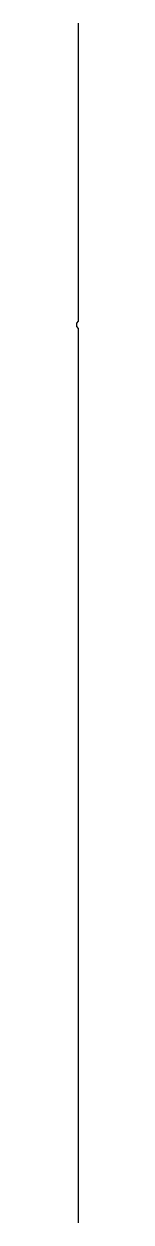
# Model space of a CAD drawing. Extents: x 11 to 695, y 10 to 490.
# Drawn here: x 11.5 to 11.7, y 130 to 250 of the extents above; entities that cross this region are included whole.
import ezdxf

# ---------------------------------------------------------------- set-up
doc = ezdxf.new("R2010")
doc.units = 0

msp = doc.modelspace()

# ---------------------------------------------------------------- linework, layer by layer
at = {"layer": 'contour_0'}
for p, q in [((11.66, 250.09), (11.66, 249.91)), ((11.66, 249.91), (11.66, 249.73)), ((11.66, 249.73), (11.66, 249.56)), ((11.66, 249.56), (11.66, 249.38)), ((11.66, 249.38), (11.66, 249.2)), ((11.66, 249.2), (11.66, 249.03)), ((11.66, 249.03), (11.66, 248.85)), ((11.66, 248.85), (11.66, 248.67)), ((11.66, 248.67), (11.66, 248.5)), ((11.66, 248.5), (11.66, 248.32)), ((11.66, 248.32), (11.66, 248.14)), ((11.66, 248.14), (11.66, 247.97)), ((11.66, 247.97), (11.66, 247.79)), ((11.66, 247.79), (11.66, 247.61)), ((11.66, 247.61), (11.66, 247.44)), ((11.66, 247.44), (11.66, 247.26)), ((11.66, 247.26), (11.66, 247.08)), ((11.66, 247.08), (11.66, 246.91)), ((11.66, 246.91), (11.66, 246.73)), ((11.66, 246.73), (11.66, 246.55)), ((11.66, 246.55), (11.66, 246.38)), ((11.66, 246.38), (11.66, 246.2)), ((11.66, 246.2), (11.66, 246.02)), ((11.66, 246.02), (11.66, 245.85)), ((11.66, 245.85), (11.66, 245.67)), ((11.66, 245.67), (11.66, 245.49)), ((11.66, 245.49), (11.66, 245.32)), ((11.66, 245.32), (11.66, 245.14)), ((11.66, 245.14), (11.66, 244.96)), ((11.66, 244.96), (11.66, 244.79)), ((11.66, 244.79), (11.66, 244.61)), ((11.66, 244.61), (11.66, 244.43)), ((11.66, 244.43), (11.66, 244.26)), ((11.66, 244.26), (11.66, 244.08)), ((11.66, 244.08), (11.66, 243.9)), ((11.66, 243.9), (11.66, 243.73)), ((11.66, 243.73), (11.66, 243.55)), ((11.66, 243.55), (11.66, 243.37)), ((11.66, 243.37), (11.66, 243.2)), ((11.66, 243.2), (11.66, 243.02)), ((11.66, 243.02), (11.66, 242.84)), ((11.66, 242.84), (11.66, 242.67)), ((11.66, 242.67), (11.66, 242.49)), ((11.66, 242.49), (11.66, 242.31)), ((11.66, 242.31), (11.66, 242.14)), ((11.66, 242.14), (11.66, 241.96)), ((11.66, 241.96), (11.66, 241.78)), ((11.66, 241.78), (11.66, 241.6)), ((11.66, 241.6), (11.66, 241.43)), ((11.66, 241.43), (11.66, 241.25)), ((11.66, 241.25), (11.66, 241.07)), ((11.66, 241.07), (11.66, 240.9)), ((11.66, 240.9), (11.66, 240.72)), ((11.66, 240.72), (11.66, 240.54)), ((11.66, 240.54), (11.66, 240.37)), ((11.66, 240.37), (11.66, 240.19)), ((11.66, 240.19), (11.66, 240.01)), ((11.66, 240.01), (11.66, 239.84)), ((11.66, 239.84), (11.66, 239.66)), ((11.66, 239.66), (11.66, 239.48)), ((11.66, 239.48), (11.66, 239.31)), ((11.66, 239.31), (11.66, 239.13)), ((11.66, 239.13), (11.66, 238.95)), ((11.66, 238.95), (11.66, 238.78)), ((11.66, 238.78), (11.66, 238.6)), ((11.66, 238.6), (11.66, 238.42)), ((11.66, 238.42), (11.66, 238.25)), ((11.66, 238.25), (11.66, 238.07)), ((11.66, 238.07), (11.66, 237.89)), ((11.66, 237.89), (11.66, 237.72)), ((11.66, 237.72), (11.66, 237.54)), ((11.66, 237.54), (11.66, 237.36)), ((11.66, 237.36), (11.66, 237.19)), ((11.66, 237.19), (11.66, 237.01)), ((11.66, 237.01), (11.66, 236.83)), ((11.66, 236.83), (11.66, 236.66)), ((11.66, 236.66), (11.66, 236.48)), ((11.66, 236.48), (11.66, 236.3)), ((11.66, 236.3), (11.66, 236.13)), ((11.66, 236.13), (11.66, 235.95)), ((11.66, 235.95), (11.66, 235.77)), ((11.66, 235.77), (11.66, 235.6)), ((11.66, 235.6), (11.66, 235.42)), ((11.66, 235.42), (11.66, 235.24)), ((11.66, 235.24), (11.66, 235.07)), ((11.66, 235.07), (11.66, 234.89)), ((11.66, 234.89), (11.66, 234.71)), ((11.66, 234.71), (11.66, 234.54)), ((11.66, 234.54), (11.66, 234.36)), ((11.66, 234.36), (11.66, 234.18)), ((11.66, 234.18), (11.66, 234)), ((11.66, 234), (11.66, 233.83)), ((11.66, 233.83), (11.66, 233.65)), ((11.66, 233.65), (11.66, 233.47)), ((11.66, 233.47), (11.66, 233.3)), ((11.66, 233.3), (11.66, 233.12)), ((11.66, 233.12), (11.66, 232.94)), ((11.66, 232.94), (11.66, 232.77)), ((11.66, 232.77), (11.66, 232.59)), ((11.66, 232.59), (11.66, 232.41)), ((11.66, 232.41), (11.66, 232.24)), ((11.66, 232.24), (11.66, 232.06)), ((11.66, 232.06), (11.66, 231.88)), ((11.66, 231.88), (11.66, 231.71)), ((11.66, 231.71), (11.66, 231.53)), ((11.66, 231.53), (11.66, 231.35)), ((11.66, 231.35), (11.66, 231.18)), ((11.66, 231.18), (11.66, 231)), ((11.66, 231), (11.66, 230.82)), ((11.66, 230.82), (11.66, 230.65)), ((11.66, 230.65), (11.66, 230.47)), ((11.66, 230.47), (11.66, 230.29)), ((11.66, 230.29), (11.66, 230.12)), ((11.66, 230.12), (11.66, 229.94)), ((11.66, 229.94), (11.66, 229.76)), ((11.66, 229.76), (11.66, 229.59)), ((11.66, 229.59), (11.66, 229.41)), ((11.66, 229.41), (11.66, 229.23)), ((11.66, 229.23), (11.66, 229.06)), ((11.66, 229.06), (11.66, 228.88)), ((11.66, 228.88), (11.66, 228.7)), ((11.66, 228.7), (11.66, 228.53)), ((11.66, 228.53), (11.66, 228.35)), ((11.66, 228.35), (11.66, 228.17)), ((11.66, 228.17), (11.66, 228)), ((11.66, 228), (11.66, 227.82)), ((11.66, 227.82), (11.66, 227.64)), ((11.66, 227.64), (11.66, 227.47)), ((11.66, 227.47), (11.66, 227.29)), ((11.66, 227.29), (11.66, 227.11)), ((11.66, 227.11), (11.66, 226.94)), ((11.66, 226.94), (11.66, 226.76)), ((11.66, 226.76), (11.66, 226.58)), ((11.66, 226.58), (11.66, 226.41)), ((11.66, 226.41), (11.66, 226.23)), ((11.66, 226.23), (11.66, 226.05)), ((11.66, 226.05), (11.66, 225.87)), ((11.66, 225.87), (11.66, 225.7)), ((11.66, 225.7), (11.66, 225.52)), ((11.66, 225.52), (11.66, 225.34)), ((11.66, 225.34), (11.66, 225.17)), ((11.66, 225.17), (11.66, 224.99)), ((11.66, 224.99), (11.66, 224.81)), ((11.66, 224.81), (11.66, 224.64)), ((11.66, 224.64), (11.66, 224.46)), ((11.66, 224.46), (11.66, 224.28)), ((11.66, 224.28), (11.66, 224.11)), ((11.66, 224.11), (11.66, 223.93)), ((11.66, 223.93), (11.66, 223.75)), ((11.66, 223.75), (11.66, 223.58)), ((11.66, 223.58), (11.66, 223.4)), ((11.66, 223.4), (11.66, 223.22)), ((11.66, 223.22), (11.66, 223.05)), ((11.66, 223.05), (11.66, 222.87)), ((11.66, 222.87), (11.66, 222.69)), ((11.66, 222.69), (11.66, 222.52)), ((11.66, 222.52), (11.66, 222.34)), ((11.66, 222.34), (11.66, 222.16)), ((11.66, 222.16), (11.66, 221.99)), ((11.66, 221.99), (11.66, 221.81)), ((11.66, 221.81), (11.66, 221.63)), ((11.66, 221.63), (11.66, 221.46)), ((11.66, 221.46), (11.66, 221.28)), ((11.66, 221.28), (11.66, 221.1)), ((11.66, 221.1), (11.66, 220.93)), ((11.66, 220.93), (11.66, 220.75)), ((11.66, 220.22), (11.49, 220.04)), ((11.49, 220.04), (11.49, 219.87)), ((11.49, 219.87), (11.49, 219.69)), ((11.49, 219.69), (11.66, 219.51)), ((11.66, 220.75), (11.66, 220.57)), ((11.66, 220.57), (11.66, 220.4)), ((11.66, 220.4), (11.66, 220.22)), ((11.66, 219.51), (11.66, 219.34)), ((11.66, 219.34), (11.66, 219.16)), ((11.66, 219.16), (11.66, 218.98)), ((11.66, 218.98), (11.66, 218.81)), ((11.66, 218.81), (11.66, 218.63)), ((11.66, 218.63), (11.66, 218.45)), ((11.66, 218.45), (11.66, 218.28)), ((11.66, 218.28), (11.66, 218.1)), ((11.66, 218.1), (11.66, 217.92)), ((11.66, 217.92), (11.66, 217.74)), ((11.66, 217.74), (11.66, 217.57)), ((11.66, 217.57), (11.66, 217.39)), ((11.66, 217.39), (11.66, 217.21)), ((11.66, 217.21), (11.66, 217.04)), ((11.66, 217.04), (11.66, 216.86)), ((11.66, 216.86), (11.66, 216.68)), ((11.66, 216.68), (11.66, 216.51)), ((11.66, 216.51), (11.66, 216.33)), ((11.66, 216.33), (11.66, 216.15)), ((11.66, 216.15), (11.66, 215.98)), ((11.66, 215.98), (11.66, 215.8)), ((11.66, 215.8), (11.66, 215.62)), ((11.66, 215.62), (11.66, 215.45)), ((11.66, 215.45), (11.66, 215.27)), ((11.66, 215.27), (11.66, 215.09)), ((11.66, 215.09), (11.66, 214.92)), ((11.66, 214.92), (11.66, 214.74)), ((11.66, 214.74), (11.66, 214.56)), ((11.66, 214.56), (11.66, 214.39)), ((11.66, 214.39), (11.66, 214.21)), ((11.66, 214.21), (11.66, 214.03)), ((11.66, 214.03), (11.66, 213.86)), ((11.66, 213.86), (11.66, 213.68)), ((11.66, 213.68), (11.66, 213.5)), ((11.66, 213.5), (11.66, 213.33)), ((11.66, 213.33), (11.66, 213.15)), ((11.66, 213.15), (11.66, 212.97)), ((11.66, 212.97), (11.66, 212.8)), ((11.66, 212.8), (11.66, 212.62)), ((11.66, 212.62), (11.66, 212.44)), ((11.66, 212.44), (11.66, 212.27)), ((11.66, 212.27), (11.66, 212.09)), ((11.66, 212.09), (11.66, 211.91)), ((11.66, 211.91), (11.66, 211.74)), ((11.66, 211.74), (11.66, 211.56)), ((11.66, 211.56), (11.66, 211.38)), ((11.66, 211.38), (11.66, 211.21)), ((11.66, 211.21), (11.66, 211.03)), ((11.66, 211.03), (11.66, 210.85)), ((11.66, 210.85), (11.66, 210.68)), ((11.66, 210.68), (11.66, 210.5)), ((11.66, 210.5), (11.66, 210.32)), ((11.66, 210.32), (11.66, 210.14)), ((11.66, 210.14), (11.66, 209.97)), ((11.66, 209.97), (11.66, 209.79)), ((11.66, 209.79), (11.66, 209.61)), ((11.66, 209.61), (11.66, 209.44)), ((11.66, 209.44), (11.66, 209.26)), ((11.66, 209.26), (11.66, 209.08)), ((11.66, 209.08), (11.66, 208.91)), ((11.66, 208.91), (11.66, 208.73)), ((11.66, 208.73), (11.66, 208.55)), ((11.66, 208.55), (11.66, 208.38)), ((11.66, 208.38), (11.66, 208.2)), ((11.66, 208.2), (11.66, 208.02)), ((11.66, 208.02), (11.66, 207.85)), ((11.66, 207.85), (11.66, 207.67)), ((11.66, 207.67), (11.66, 207.49)), ((11.66, 207.49), (11.66, 207.32)), ((11.66, 207.32), (11.66, 207.14)), ((11.66, 207.14), (11.66, 206.96)), ((11.66, 206.96), (11.66, 206.79)), ((11.66, 206.79), (11.66, 206.61)), ((11.66, 206.61), (11.66, 206.43)), ((11.66, 206.43), (11.66, 206.26)), ((11.66, 206.26), (11.66, 206.08)), ((11.66, 206.08), (11.66, 205.9)), ((11.66, 205.9), (11.66, 205.73)), ((11.66, 205.73), (11.66, 205.55)), ((11.66, 205.55), (11.66, 205.37)), ((11.66, 205.37), (11.66, 205.2)), ((11.66, 205.2), (11.66, 205.02)), ((11.66, 205.02), (11.66, 204.84)), ((11.66, 204.84), (11.66, 204.67)), ((11.66, 204.67), (11.66, 204.49)), ((11.66, 204.49), (11.66, 204.31)), ((11.66, 204.31), (11.66, 204.14)), ((11.66, 204.14), (11.66, 203.96)), ((11.66, 203.96), (11.66, 203.78)), ((11.66, 203.78), (11.66, 203.61)), ((11.66, 203.61), (11.66, 203.43)), ((11.66, 203.43), (11.66, 203.25)), ((11.66, 203.25), (11.66, 203.08)), ((11.66, 203.08), (11.66, 202.9)), ((11.66, 202.9), (11.66, 202.72)), ((11.66, 202.72), (11.66, 202.55)), ((11.66, 202.55), (11.66, 202.37)), ((11.66, 202.37), (11.66, 202.19)), ((11.66, 202.19), (11.66, 202.01)), ((11.66, 202.01), (11.66, 201.84)), ((11.66, 201.84), (11.66, 201.66)), ((11.66, 201.66), (11.66, 201.48)), ((11.66, 201.48), (11.66, 201.31)), ((11.66, 201.31), (11.66, 201.13)), ((11.66, 201.13), (11.66, 200.95)), ((11.66, 200.95), (11.66, 200.78)), ((11.66, 200.78), (11.66, 200.6)), ((11.66, 200.6), (11.66, 200.42)), ((11.66, 200.42), (11.66, 200.25)), ((11.66, 200.25), (11.66, 200.07)), ((11.66, 200.07), (11.66, 199.89)), ((11.66, 199.89), (11.66, 199.72)), ((11.66, 199.72), (11.66, 199.54)), ((11.66, 199.54), (11.66, 199.36)), ((11.66, 199.36), (11.66, 199.19)), ((11.66, 199.19), (11.66, 199.01)), ((11.66, 199.01), (11.66, 198.83)), ((11.66, 198.83), (11.66, 198.66)), ((11.66, 198.66), (11.66, 198.48)), ((11.66, 198.48), (11.66, 198.3)), ((11.66, 198.3), (11.66, 198.13)), ((11.66, 198.13), (11.66, 197.95)), ((11.66, 197.95), (11.66, 197.77)), ((11.66, 197.77), (11.66, 197.6)), ((11.66, 197.6), (11.66, 197.42)), ((11.66, 197.42), (11.66, 197.24)), ((11.66, 197.24), (11.66, 197.07)), ((11.66, 197.07), (11.66, 196.89)), ((11.66, 196.89), (11.66, 196.71)), ((11.66, 196.71), (11.66, 196.54)), ((11.66, 196.54), (11.66, 196.36)), ((11.66, 196.36), (11.66, 196.18)), ((11.66, 196.18), (11.66, 196.01)), ((11.66, 196.01), (11.66, 195.83)), ((11.66, 195.83), (11.66, 195.65)), ((11.66, 195.65), (11.66, 195.48)), ((11.66, 195.48), (11.66, 195.3)), ((11.66, 195.3), (11.66, 195.12)), ((11.66, 195.12), (11.66, 194.95)), ((11.66, 194.95), (11.66, 194.77)), ((11.66, 194.77), (11.66, 194.59)), ((11.66, 194.59), (11.66, 194.41)), ((11.66, 194.41), (11.66, 194.24)), ((11.66, 194.24), (11.66, 194.06)), ((11.66, 194.06), (11.66, 193.88)), ((11.66, 193.88), (11.66, 193.71)), ((11.66, 193.71), (11.66, 193.53)), ((11.66, 193.53), (11.66, 193.35)), ((11.66, 193.35), (11.66, 193.18)), ((11.66, 193.18), (11.66, 193)), ((11.66, 193), (11.66, 192.82)), ((11.66, 192.82), (11.66, 192.65)), ((11.66, 192.65), (11.66, 192.47)), ((11.66, 192.47), (11.66, 192.29)), ((11.66, 192.29), (11.66, 192.12)), ((11.66, 192.12), (11.66, 191.94)), ((11.66, 191.94), (11.66, 191.76)), ((11.66, 191.76), (11.66, 191.59)), ((11.66, 191.59), (11.66, 191.41)), ((11.66, 191.41), (11.66, 191.23)), ((11.66, 191.23), (11.66, 191.06)), ((11.66, 191.06), (11.66, 190.88)), ((11.66, 190.88), (11.66, 190.7)), ((11.66, 190.7), (11.66, 190.53)), ((11.66, 190.53), (11.66, 190.35)), ((11.66, 190.35), (11.66, 190.17)), ((11.66, 190.17), (11.66, 190)), ((11.66, 190), (11.66, 189.82)), ((11.66, 189.82), (11.66, 189.64)), ((11.66, 189.64), (11.66, 189.47)), ((11.66, 189.47), (11.66, 189.29)), ((11.66, 189.29), (11.66, 189.11)), ((11.66, 189.11), (11.66, 188.94)), ((11.66, 188.94), (11.66, 188.76)), ((11.66, 188.76), (11.66, 188.58)), ((11.66, 188.58), (11.66, 188.41)), ((11.66, 188.41), (11.66, 188.23)), ((11.66, 188.23), (11.66, 188.05)), ((11.66, 188.05), (11.66, 187.88)), ((11.66, 187.88), (11.66, 187.7)), ((11.66, 187.7), (11.66, 187.52)), ((11.66, 187.52), (11.66, 187.35)), ((11.66, 187.35), (11.66, 187.17)), ((11.66, 187.17), (11.66, 186.99)), ((11.66, 186.99), (11.66, 186.82)), ((11.66, 186.82), (11.66, 186.64)), ((11.66, 186.64), (11.66, 186.46)), ((11.66, 186.46), (11.66, 186.28)), ((11.66, 186.28), (11.66, 186.11)), ((11.66, 186.11), (11.66, 185.93)), ((11.66, 185.93), (11.66, 185.75)), ((11.66, 185.75), (11.66, 185.58)), ((11.66, 185.58), (11.66, 185.4)), ((11.66, 185.4), (11.66, 185.22)), ((11.66, 185.22), (11.66, 185.05)), ((11.66, 185.05), (11.66, 184.87)), ((11.66, 184.87), (11.66, 184.69)), ((11.66, 184.69), (11.66, 184.52)), ((11.66, 184.52), (11.66, 184.34)), ((11.66, 184.34), (11.66, 184.16)), ((11.66, 184.16), (11.66, 183.99)), ((11.66, 183.99), (11.66, 183.81)), ((11.66, 183.81), (11.66, 183.63)), ((11.66, 183.63), (11.66, 183.46)), ((11.66, 183.46), (11.66, 183.28)), ((11.66, 183.28), (11.66, 183.1)), ((11.66, 183.1), (11.66, 182.93)), ((11.66, 182.93), (11.66, 182.75)), ((11.66, 182.75), (11.66, 182.57)), ((11.66, 182.57), (11.66, 182.4)), ((11.66, 182.4), (11.66, 182.22)), ((11.66, 182.22), (11.66, 182.04)), ((11.66, 182.04), (11.66, 181.87)), ((11.66, 181.87), (11.66, 181.69)), ((11.66, 181.69), (11.66, 181.51)), ((11.66, 181.51), (11.66, 181.34)), ((11.66, 181.34), (11.66, 181.16)), ((11.66, 181.16), (11.66, 180.98)), ((11.66, 180.98), (11.66, 180.81)), ((11.66, 180.81), (11.66, 180.63)), ((11.66, 180.63), (11.66, 180.45)), ((11.66, 180.45), (11.66, 180.28)), ((11.66, 180.28), (11.66, 180.1)), ((11.66, 180.1), (11.66, 179.92)), ((11.66, 179.92), (11.66, 179.75)), ((11.66, 179.75), (11.66, 179.57)), ((11.66, 179.57), (11.66, 179.39)), ((11.66, 179.39), (11.66, 179.22)), ((11.66, 179.22), (11.66, 179.04)), ((11.66, 179.04), (11.66, 178.86)), ((11.66, 178.86), (11.66, 178.69)), ((11.66, 178.69), (11.66, 178.51)), ((11.66, 178.51), (11.66, 178.33)), ((11.66, 178.33), (11.66, 178.15)), ((11.66, 178.15), (11.66, 177.98)), ((11.66, 177.98), (11.66, 177.8)), ((11.66, 177.8), (11.66, 177.62)), ((11.66, 177.62), (11.66, 177.45)), ((11.66, 177.45), (11.66, 177.27)), ((11.66, 177.27), (11.66, 177.09)), ((11.66, 177.09), (11.66, 176.92)), ((11.66, 176.92), (11.66, 176.74)), ((11.66, 176.74), (11.66, 176.56)), ((11.66, 176.56), (11.66, 176.39)), ((11.66, 176.39), (11.66, 176.21)), ((11.66, 176.21), (11.66, 176.03)), ((11.66, 176.03), (11.66, 175.86)), ((11.66, 175.86), (11.66, 175.68)), ((11.66, 175.68), (11.66, 175.5)), ((11.66, 175.5), (11.66, 175.33)), ((11.66, 175.33), (11.66, 175.15)), ((11.66, 175.15), (11.66, 174.97)), ((11.66, 174.97), (11.66, 174.8)), ((11.66, 174.8), (11.66, 174.62)), ((11.66, 174.62), (11.66, 174.44)), ((11.66, 174.44), (11.66, 174.27)), ((11.66, 174.27), (11.66, 174.09)), ((11.66, 174.09), (11.66, 173.91)), ((11.66, 173.91), (11.66, 173.74)), ((11.66, 173.74), (11.66, 173.56)), ((11.66, 173.56), (11.66, 173.38)), ((11.66, 173.38), (11.66, 173.21)), ((11.66, 173.21), (11.66, 173.03)), ((11.66, 173.03), (11.66, 172.85)), ((11.66, 172.85), (11.66, 172.68)), ((11.66, 172.68), (11.66, 172.5)), ((11.66, 172.5), (11.66, 172.32)), ((11.66, 172.32), (11.66, 172.15)), ((11.66, 172.15), (11.66, 171.97)), ((11.66, 171.97), (11.66, 171.79)), ((11.66, 171.79), (11.66, 171.62)), ((11.66, 171.62), (11.66, 171.44)), ((11.66, 171.44), (11.66, 171.26)), ((11.66, 171.26), (11.66, 171.09)), ((11.66, 171.09), (11.66, 170.91)), ((11.66, 170.91), (11.66, 170.73)), ((11.66, 170.73), (11.66, 170.55)), ((11.66, 170.55), (11.66, 170.38)), ((11.66, 170.38), (11.66, 170.2)), ((11.66, 170.2), (11.66, 170.02)), ((11.66, 170.02), (11.66, 169.85)), ((11.66, 169.85), (11.66, 169.67)), ((11.66, 169.67), (11.66, 169.49)), ((11.66, 169.49), (11.66, 169.32)), ((11.66, 169.32), (11.66, 169.14)), ((11.66, 169.14), (11.66, 168.96)), ((11.66, 168.96), (11.66, 168.79)), ((11.66, 168.79), (11.66, 168.61)), ((11.66, 168.61), (11.66, 168.43)), ((11.66, 168.43), (11.66, 168.26)), ((11.66, 168.26), (11.66, 168.08)), ((11.66, 168.08), (11.66, 167.9)), ((11.66, 167.9), (11.66, 167.73)), ((11.66, 167.73), (11.66, 167.55)), ((11.66, 167.55), (11.66, 167.37)), ((11.66, 167.37), (11.66, 167.2)), ((11.66, 167.2), (11.66, 167.02)), ((11.66, 167.02), (11.66, 166.84)), ((11.66, 166.84), (11.66, 166.67)), ((11.66, 166.67), (11.66, 166.49)), ((11.66, 166.49), (11.66, 166.31)), ((11.66, 166.31), (11.66, 166.14)), ((11.66, 166.14), (11.66, 165.96)), ((11.66, 165.96), (11.66, 165.78)), ((11.66, 165.78), (11.66, 165.61)), ((11.66, 165.61), (11.66, 165.43)), ((11.66, 165.43), (11.66, 165.25)), ((11.66, 165.25), (11.66, 165.08)), ((11.66, 165.08), (11.66, 164.9)), ((11.66, 164.9), (11.66, 164.72)), ((11.66, 164.72), (11.66, 164.55)), ((11.66, 164.55), (11.66, 164.37)), ((11.66, 164.37), (11.66, 164.19)), ((11.66, 164.19), (11.66, 164.02)), ((11.66, 164.02), (11.66, 163.84)), ((11.66, 163.84), (11.66, 163.66)), ((11.66, 163.66), (11.66, 163.49)), ((11.66, 163.49), (11.66, 163.31)), ((11.66, 163.31), (11.66, 163.13)), ((11.66, 163.13), (11.66, 162.96)), ((11.66, 162.96), (11.66, 162.78)), ((11.66, 162.78), (11.66, 162.6)), ((11.66, 162.6), (11.66, 162.42)), ((11.66, 162.42), (11.66, 162.25)), ((11.66, 162.25), (11.66, 162.07)), ((11.66, 162.07), (11.66, 161.89)), ((11.66, 161.89), (11.66, 161.72)), ((11.66, 161.72), (11.66, 161.54)), ((11.66, 161.54), (11.66, 161.36)), ((11.66, 161.36), (11.66, 161.19)), ((11.66, 161.19), (11.66, 161.01)), ((11.66, 161.01), (11.66, 160.83)), ((11.66, 160.83), (11.66, 160.66)), ((11.66, 160.66), (11.66, 160.48)), ((11.66, 160.48), (11.66, 160.3)), ((11.66, 160.3), (11.66, 160.13)), ((11.66, 160.13), (11.66, 159.95)), ((11.66, 159.95), (11.66, 159.77)), ((11.66, 159.77), (11.66, 159.6)), ((11.66, 159.6), (11.66, 159.42)), ((11.66, 159.42), (11.66, 159.24)), ((11.66, 159.24), (11.66, 159.07)), ((11.66, 159.07), (11.66, 158.89)), ((11.66, 158.89), (11.66, 158.71)), ((11.66, 158.71), (11.66, 158.54)), ((11.66, 158.54), (11.66, 158.36)), ((11.66, 158.36), (11.66, 158.18)), ((11.66, 158.18), (11.66, 158.01)), ((11.66, 158.01), (11.66, 157.83)), ((11.66, 157.83), (11.66, 157.65)), ((11.66, 157.65), (11.66, 157.48)), ((11.66, 157.48), (11.66, 157.3)), ((11.66, 157.3), (11.66, 157.12)), ((11.66, 157.12), (11.66, 156.95)), ((11.66, 156.95), (11.66, 156.77)), ((11.66, 156.77), (11.66, 156.59)), ((11.66, 156.59), (11.66, 156.42)), ((11.66, 156.42), (11.66, 156.24)), ((11.66, 156.24), (11.66, 156.06)), ((11.66, 156.06), (11.66, 155.89)), ((11.66, 155.89), (11.66, 155.71)), ((11.66, 155.71), (11.66, 155.53)), ((11.66, 155.53), (11.66, 155.36)), ((11.66, 155.36), (11.66, 155.18)), ((11.66, 155.18), (11.66, 155)), ((11.66, 155), (11.66, 154.83)), ((11.66, 154.83), (11.66, 154.65)), ((11.66, 154.65), (11.66, 154.47)), ((11.66, 154.47), (11.66, 154.29)), ((11.66, 154.29), (11.66, 154.12)), ((11.66, 154.12), (11.66, 153.94)), ((11.66, 153.94), (11.66, 153.76)), ((11.66, 153.76), (11.66, 153.59)), ((11.66, 153.59), (11.66, 153.41)), ((11.66, 153.41), (11.66, 153.23)), ((11.66, 153.23), (11.66, 153.06)), ((11.66, 153.06), (11.66, 152.88)), ((11.66, 152.88), (11.66, 152.7)), ((11.66, 152.7), (11.66, 152.53)), ((11.66, 152.53), (11.66, 152.35)), ((11.66, 152.35), (11.66, 152.17)), ((11.66, 152.17), (11.66, 152)), ((11.66, 152), (11.66, 151.82)), ((11.66, 151.82), (11.66, 151.64)), ((11.66, 151.64), (11.66, 151.47)), ((11.66, 151.47), (11.66, 151.29)), ((11.66, 151.29), (11.66, 151.11)), ((11.66, 151.11), (11.66, 150.94)), ((11.66, 150.94), (11.66, 150.76)), ((11.66, 150.76), (11.66, 150.58)), ((11.66, 150.58), (11.66, 150.41)), ((11.66, 150.41), (11.66, 150.23)), ((11.66, 150.23), (11.66, 150.05)), ((11.66, 150.05), (11.66, 149.88)), ((11.66, 149.88), (11.66, 149.7)), ((11.66, 149.7), (11.66, 149.52)), ((11.66, 149.52), (11.66, 149.35)), ((11.66, 149.35), (11.66, 149.17)), ((11.66, 149.17), (11.66, 148.99)), ((11.66, 148.99), (11.66, 148.82)), ((11.66, 148.82), (11.66, 148.64)), ((11.66, 148.64), (11.66, 148.46)), ((11.66, 148.46), (11.66, 148.29)), ((11.66, 148.29), (11.66, 148.11)), ((11.66, 148.11), (11.66, 147.93)), ((11.66, 147.93), (11.66, 147.76)), ((11.66, 147.76), (11.66, 147.58)), ((11.66, 147.58), (11.66, 147.4)), ((11.66, 147.4), (11.66, 147.23)), ((11.66, 147.23), (11.66, 147.05)), ((11.66, 147.05), (11.66, 146.87)), ((11.66, 146.87), (11.66, 146.69)), ((11.66, 146.69), (11.66, 146.52)), ((11.66, 146.52), (11.66, 146.34)), ((11.66, 146.34), (11.66, 146.16)), ((11.66, 146.16), (11.66, 145.99)), ((11.66, 145.99), (11.66, 145.81)), ((11.66, 145.81), (11.66, 145.63)), ((11.66, 145.63), (11.66, 145.46)), ((11.66, 145.46), (11.66, 145.28)), ((11.66, 145.28), (11.66, 145.1)), ((11.66, 145.1), (11.66, 144.93)), ((11.66, 144.93), (11.66, 144.75)), ((11.66, 144.75), (11.66, 144.57)), ((11.66, 144.57), (11.66, 144.4)), ((11.66, 144.4), (11.66, 144.22)), ((11.66, 144.22), (11.66, 144.04)), ((11.66, 144.04), (11.66, 143.87)), ((11.66, 143.87), (11.66, 143.69)), ((11.66, 143.69), (11.66, 143.51)), ((11.66, 143.51), (11.66, 143.34)), ((11.66, 143.34), (11.66, 143.16)), ((11.66, 143.16), (11.66, 142.98)), ((11.66, 142.98), (11.66, 142.81)), ((11.66, 142.81), (11.66, 142.63)), ((11.66, 142.63), (11.66, 142.45)), ((11.66, 142.45), (11.66, 142.28)), ((11.66, 142.28), (11.66, 142.1)), ((11.66, 142.1), (11.66, 141.92)), ((11.66, 141.92), (11.66, 141.75)), ((11.66, 141.75), (11.66, 141.57)), ((11.66, 141.57), (11.66, 141.39)), ((11.66, 141.39), (11.66, 141.22)), ((11.66, 141.22), (11.66, 141.04)), ((11.66, 141.04), (11.66, 140.86)), ((11.66, 140.86), (11.66, 140.69)), ((11.66, 140.69), (11.66, 140.51)), ((11.66, 140.51), (11.66, 140.33)), ((11.66, 140.33), (11.66, 140.16)), ((11.66, 140.16), (11.66, 139.98)), ((11.66, 139.98), (11.66, 139.8)), ((11.66, 139.8), (11.66, 139.63)), ((11.66, 139.63), (11.66, 139.45)), ((11.66, 139.45), (11.66, 139.27)), ((11.66, 139.27), (11.66, 139.1)), ((11.66, 139.1), (11.66, 138.92)), ((11.66, 138.92), (11.66, 138.74)), ((11.66, 138.74), (11.66, 138.56)), ((11.66, 138.56), (11.66, 138.39)), ((11.66, 138.39), (11.66, 138.21)), ((11.66, 138.21), (11.66, 138.03)), ((11.66, 138.03), (11.66, 137.86)), ((11.66, 137.86), (11.66, 137.68)), ((11.66, 137.68), (11.66, 137.5)), ((11.66, 137.5), (11.66, 137.33)), ((11.66, 137.33), (11.66, 137.15)), ((11.66, 137.15), (11.66, 136.97)), ((11.66, 136.97), (11.66, 136.8)), ((11.66, 136.8), (11.66, 136.62)), ((11.66, 136.62), (11.66, 136.44)), ((11.66, 136.44), (11.66, 136.27)), ((11.66, 136.27), (11.66, 136.09)), ((11.66, 136.09), (11.66, 135.91)), ((11.66, 135.91), (11.66, 135.74)), ((11.66, 135.74), (11.66, 135.56)), ((11.66, 135.56), (11.66, 135.38)), ((11.66, 135.38), (11.66, 135.21)), ((11.66, 135.21), (11.66, 135.03)), ((11.66, 135.03), (11.66, 134.85)), ((11.66, 134.85), (11.66, 134.68)), ((11.66, 134.68), (11.66, 134.5)), ((11.66, 134.5), (11.66, 134.32)), ((11.66, 134.32), (11.66, 134.15)), ((11.66, 134.15), (11.66, 133.97)), ((11.66, 133.97), (11.66, 133.79)), ((11.66, 133.79), (11.66, 133.62)), ((11.66, 133.62), (11.66, 133.44)), ((11.66, 133.44), (11.66, 133.26)), ((11.66, 133.26), (11.66, 133.09)), ((11.66, 133.09), (11.66, 132.91)), ((11.66, 132.91), (11.66, 132.73)), ((11.66, 132.73), (11.66, 132.56)), ((11.66, 132.56), (11.66, 132.38)), ((11.66, 132.38), (11.66, 132.2)), ((11.66, 132.2), (11.66, 132.03)), ((11.66, 132.03), (11.66, 131.85)), ((11.66, 131.85), (11.66, 131.67)), ((11.66, 131.67), (11.66, 131.5)), ((11.66, 131.5), (11.66, 131.32)), ((11.66, 131.32), (11.66, 131.14)), ((11.66, 131.14), (11.66, 130.97)), ((11.66, 130.97), (11.66, 130.79)), ((11.66, 130.79), (11.66, 130.61)), ((11.66, 130.61), (11.66, 130.43)), ((11.66, 130.43), (11.66, 130.26)), ((11.66, 130.26), (11.66, 130.08)), ((11.66, 130.08), (11.66, 129.9))]:
    msp.add_line(p, q, dxfattribs=at)

doc.saveas('drawing.dxf')
